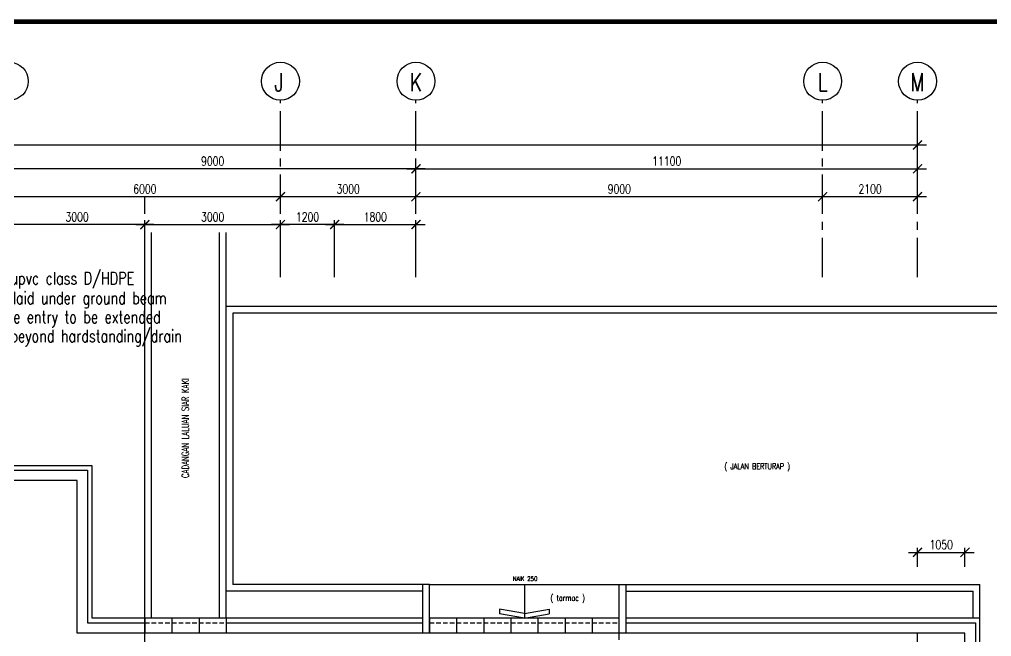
# Model space of a CAD drawing. Header units: millimetres. Extents: x 1824 to 81424, y 1027 to 57127.
# Drawn here: x 44933 to 66447, y 43473 to 57127 of the extents above; entities that cross this region are included whole.
import ezdxf
from ezdxf.enums import TextEntityAlignment as Align

# ---------------------------------------------------------------- set-up
doc = ezdxf.new("R2010")
doc.units = ezdxf.units.MM
for name, pattern in [('CENTER', [2, 1.25, -0.25, 0.25, -0.25]), ('DASHED2', [0.375, 0.25, -0.125]), ('HIDDEN', [0.375, 0.25, -0.125])]:
    doc.linetypes.add(name, pattern=pattern)
for name, color, linetype in [('A-ARR', 4, 'Continuous'), ('A-BUBLE', 8, 'Continuous'), ('A-BUBLETEXT', 7, 'Continuous'), ('A-DIM100', 4, 'Continuous'), ('A-DRAIN', 9, 'Continuous'), ('A-FLR SYM', 13, 'Continuous'), ('A-JALAN', 11, 'Continuous'), ('A-NOTE', 2, 'Continuous'), ('A-RAIL', 2, 'Continuous'), ('A-STAIRH', 8, 'HIDDEN'), ('A-SYM LANTAI', 13, 'Continuous'), ('Grid', 8, 'CENTER')]:
    doc.layers.add(name, color=color, linetype=linetype)
doc.styles.add('ROMANS', font='romans.shx', dxfattribs={"width": 0.75, "height": 200})
doc.styles.add('STYLE2', font='romans.shx', dxfattribs={"width": 0.75, "height": 1000})
doc.dimstyles.new('DIM 100', dxfattribs={"dimtxt": 200, "dimasz": 200, "dimexe": 100, "dimexo": 70, "dimgap": 70, "dimtad": 1, "dimtoh": 1, "dimdec": 0, "dimzin": 0, "dimdsep": 46, "dimtxsty": 'ROMANS', "dimblk": 'ARCHTICK', "dimcen": 0.09, "dimdle": 200, "dimclrd": 4, "dimclre": 4, "dimclrt": 2, "dimadec": 0, "dimazin": 0, "dimtfac": 1, "dimtdec": 0, "dimtmove": 1, "dimatfit": 3, "dimfxl": 1, "dimtzin": 0, "dimarcsym": 0})

# ---------------------------------------------------------------- blocks, each defined once
blk = doc.blocks.new('_ArchTick')
at = {"color": 0, "linetype": 'ByBlock', "const_width": 0.15}
blk.add_lwpolyline([(-0.5, -0.5), (0.5, 0.5)], dxfattribs=at)
blk = doc.blocks.new('*D37')
at = {"layer": 'A-DIM100', "color": 4, "lineweight": -2, "transparency": 16777216}
for p, q in [((50909, 53205), (44509, 53205)), ((44709, 52888), (44709, 53305)), ((50709, 52888), (50709, 53305))]:
    blk.add_line(p, q, dxfattribs=at)
at = {"layer": 'DEFPOINTS', "color": 0, "transparency": 16777216}
for p in [(44709, 53205), (44709, 52818), (50709, 52818)]:
    blk.add_point(p, dxfattribs=at)
at = {"layer": 'A-DIM100', "color": 4, "lineweight": -2, "transparency": 16777216, "xscale": 200, "yscale": 200, "zscale": 200, "rotation": 180}
blk.add_blockref('_ArchTick', (44709, 53205), dxfattribs=at)
at = {"layer": 'A-DIM100', "color": 4, "lineweight": -2, "transparency": 16777216, "xscale": 200, "yscale": 200, "zscale": 200}
blk.add_blockref('_ArchTick', (50709, 53205), dxfattribs=at)
at = {"layer": 'A-DIM100', "color": 2, "transparency": 16777216, "insert": (47709, 53375), "char_height": 200, "attachment_point": 5, "style": 'ROMANS'}
blk.add_mtext('6000', dxfattribs=at)
blk = doc.blocks.new('*D38')
at = {"layer": 'A-DIM100', "color": 4, "lineweight": -2, "transparency": 16777216}
for p, q in [((53909, 53205), (50509, 53205)), ((50709, 52888), (50709, 53305)), ((53709, 52888), (53709, 53305))]:
    blk.add_line(p, q, dxfattribs=at)
at = {"layer": 'DEFPOINTS', "color": 0, "transparency": 16777216}
for p in [(50709, 53205), (50709, 52818), (53709, 52818)]:
    blk.add_point(p, dxfattribs=at)
at = {"layer": 'A-DIM100', "color": 4, "lineweight": -2, "transparency": 16777216, "xscale": 200, "yscale": 200, "zscale": 200, "rotation": 180}
blk.add_blockref('_ArchTick', (50709, 53205), dxfattribs=at)
at = {"layer": 'A-DIM100', "color": 4, "lineweight": -2, "transparency": 16777216, "xscale": 200, "yscale": 200, "zscale": 200}
blk.add_blockref('_ArchTick', (53709, 53205), dxfattribs=at)
at = {"layer": 'A-DIM100', "color": 2, "transparency": 16777216, "insert": (52209, 53375), "char_height": 200, "attachment_point": 5, "style": 'ROMANS'}
blk.add_mtext('3000', dxfattribs=at)
blk = doc.blocks.new('*D39')
at = {"layer": 'A-DIM100', "color": 4, "lineweight": -2, "transparency": 16777216}
for p, q in [((62909, 53205), (53509, 53205)), ((53709, 52888), (53709, 53305)), ((62709, 52888), (62709, 53305))]:
    blk.add_line(p, q, dxfattribs=at)
at = {"layer": 'DEFPOINTS', "color": 0, "transparency": 16777216}
for p in [(53709, 53205), (53709, 52818), (62709, 52818)]:
    blk.add_point(p, dxfattribs=at)
at = {"layer": 'A-DIM100', "color": 4, "lineweight": -2, "transparency": 16777216, "xscale": 200, "yscale": 200, "zscale": 200, "rotation": 180}
blk.add_blockref('_ArchTick', (53709, 53205), dxfattribs=at)
at = {"layer": 'A-DIM100', "color": 4, "lineweight": -2, "transparency": 16777216, "xscale": 200, "yscale": 200, "zscale": 200}
blk.add_blockref('_ArchTick', (62709, 53205), dxfattribs=at)
at = {"layer": 'A-DIM100', "color": 2, "transparency": 16777216, "insert": (58209, 53375), "char_height": 200, "attachment_point": 5, "style": 'ROMANS'}
blk.add_mtext('9000', dxfattribs=at)
blk = doc.blocks.new('*D40')
at = {"layer": 'A-DIM100', "color": 4, "lineweight": -2, "transparency": 16777216}
for p, q in [((65009, 53205), (62509, 53205)), ((62709, 52888), (62709, 53305)), ((64809, 52888), (64809, 53305))]:
    blk.add_line(p, q, dxfattribs=at)
at = {"layer": 'DEFPOINTS', "color": 0, "transparency": 16777216}
for p in [(62709, 53205), (62709, 52818), (64809, 52818)]:
    blk.add_point(p, dxfattribs=at)
at = {"layer": 'A-DIM100', "color": 4, "lineweight": -2, "transparency": 16777216, "xscale": 200, "yscale": 200, "zscale": 200, "rotation": 180}
blk.add_blockref('_ArchTick', (62709, 53205), dxfattribs=at)
at = {"layer": 'A-DIM100', "color": 4, "lineweight": -2, "transparency": 16777216, "xscale": 200, "yscale": 200, "zscale": 200}
blk.add_blockref('_ArchTick', (64809, 53205), dxfattribs=at)
at = {"layer": 'A-DIM100', "color": 2, "transparency": 16777216, "insert": (63759, 53375), "char_height": 200, "attachment_point": 5, "style": 'ROMANS'}
blk.add_mtext('2100', dxfattribs=at)
blk = doc.blocks.new('*D41')
at = {"layer": 'A-DIM100', "color": 4, "lineweight": -2, "transparency": 16777216}
for p, q in [((8709, 54034), (8709, 54451)), ((64809, 54034), (64809, 54451)), ((8509, 54351), (65009, 54351))]:
    blk.add_line(p, q, dxfattribs=at)
at = {"layer": 'DEFPOINTS', "color": 0, "transparency": 16777216}
for p in [(64809, 54351), (8709, 53964), (64809, 53964)]:
    blk.add_point(p, dxfattribs=at)
at = {"layer": 'A-DIM100', "color": 4, "lineweight": -2, "transparency": 16777216, "xscale": 200, "yscale": 200, "zscale": 200, "rotation": 180}
blk.add_blockref('_ArchTick', (8709, 54351), dxfattribs=at)
at = {"layer": 'A-DIM100', "color": 4, "lineweight": -2, "transparency": 16777216, "xscale": 200, "yscale": 200, "zscale": 200}
blk.add_blockref('_ArchTick', (64809, 54351), dxfattribs=at)
at = {"layer": 'A-DIM100', "color": 2, "transparency": 16777216, "insert": (36759, 54521), "char_height": 200, "attachment_point": 5, "style": 'ROMANS'}
blk.add_mtext('56100', dxfattribs=at)
blk = doc.blocks.new('*D71')
at = {"layer": 'A-DIM100', "color": 4, "lineweight": -2, "transparency": 16777216}
for p, q in [((53909, 53822), (44509, 53822)), ((44709, 53505), (44709, 53922)), ((53709, 53505), (53709, 53922))]:
    blk.add_line(p, q, dxfattribs=at)
at = {"layer": 'DEFPOINTS', "color": 0, "transparency": 16777216}
for p in [(44709, 53822), (44709, 53435), (53709, 53435)]:
    blk.add_point(p, dxfattribs=at)
at = {"layer": 'A-DIM100', "color": 4, "lineweight": -2, "transparency": 16777216, "xscale": 200, "yscale": 200, "zscale": 200, "rotation": 180}
blk.add_blockref('_ArchTick', (44709, 53822), dxfattribs=at)
at = {"layer": 'A-DIM100', "color": 4, "lineweight": -2, "transparency": 16777216, "xscale": 200, "yscale": 200, "zscale": 200}
blk.add_blockref('_ArchTick', (53709, 53822), dxfattribs=at)
at = {"layer": 'A-DIM100', "color": 2, "transparency": 16777216, "insert": (49209, 53992), "char_height": 200, "attachment_point": 5, "style": 'ROMANS'}
blk.add_mtext('9000', dxfattribs=at)
blk = doc.blocks.new('*D72')
at = {"layer": 'A-DIM100', "color": 4, "lineweight": -2, "transparency": 16777216}
for p, q in [((53509, 53822), (65009, 53822)), ((53709, 53505), (53709, 53922)), ((64809, 53505), (64809, 53922))]:
    blk.add_line(p, q, dxfattribs=at)
at = {"layer": 'DEFPOINTS', "color": 0, "transparency": 16777216}
for p in [(64809, 53822), (53709, 53435), (64809, 53435)]:
    blk.add_point(p, dxfattribs=at)
at = {"layer": 'A-DIM100', "color": 4, "lineweight": -2, "transparency": 16777216, "xscale": 200, "yscale": 200, "zscale": 200, "rotation": 180}
blk.add_blockref('_ArchTick', (53709, 53822), dxfattribs=at)
at = {"layer": 'A-DIM100', "color": 4, "lineweight": -2, "transparency": 16777216, "xscale": 200, "yscale": 200, "zscale": 200}
blk.add_blockref('_ArchTick', (64809, 53822), dxfattribs=at)
at = {"layer": 'A-DIM100', "color": 2, "transparency": 16777216, "insert": (59259, 53992), "char_height": 200, "attachment_point": 5, "style": 'ROMANS'}
blk.add_mtext('11100', dxfattribs=at)
blk = doc.blocks.new('*D73')
at = {"layer": 'A-DIM100', "color": 4, "lineweight": -2, "transparency": 16777216}
for p, q in [((47909, 52588), (44509, 52588)), ((44709, 52271), (44709, 52688)), ((47709, 52271), (47709, 52688))]:
    blk.add_line(p, q, dxfattribs=at)
at = {"layer": 'DEFPOINTS', "color": 0, "transparency": 16777216}
for p in [(44709, 52588), (44709, 52201), (47709, 52201)]:
    blk.add_point(p, dxfattribs=at)
at = {"layer": 'A-DIM100', "color": 4, "lineweight": -2, "transparency": 16777216, "xscale": 200, "yscale": 200, "zscale": 200, "rotation": 180}
blk.add_blockref('_ArchTick', (44709, 52588), dxfattribs=at)
at = {"layer": 'A-DIM100', "color": 4, "lineweight": -2, "transparency": 16777216, "xscale": 200, "yscale": 200, "zscale": 200}
blk.add_blockref('_ArchTick', (47709, 52588), dxfattribs=at)
at = {"layer": 'A-DIM100', "color": 2, "transparency": 16777216, "insert": (46209, 52758), "char_height": 200, "attachment_point": 5, "style": 'ROMANS'}
blk.add_mtext('3000', dxfattribs=at)
blk = doc.blocks.new('*D74')
at = {"layer": 'A-DIM100', "color": 4, "lineweight": -2, "transparency": 16777216}
for p, q in [((47509, 52588), (50909, 52588)), ((47709, 52271), (47709, 52688)), ((50709, 52271), (50709, 52688))]:
    blk.add_line(p, q, dxfattribs=at)
at = {"layer": 'DEFPOINTS', "color": 0, "transparency": 16777216}
for p in [(50709, 52588), (47709, 52201), (50709, 52201)]:
    blk.add_point(p, dxfattribs=at)
at = {"layer": 'A-DIM100', "color": 4, "lineweight": -2, "transparency": 16777216, "xscale": 200, "yscale": 200, "zscale": 200, "rotation": 180}
blk.add_blockref('_ArchTick', (47709, 52588), dxfattribs=at)
at = {"layer": 'A-DIM100', "color": 4, "lineweight": -2, "transparency": 16777216, "xscale": 200, "yscale": 200, "zscale": 200}
blk.add_blockref('_ArchTick', (50709, 52588), dxfattribs=at)
at = {"layer": 'A-DIM100', "color": 2, "transparency": 16777216, "insert": (49209, 52758), "char_height": 200, "attachment_point": 5, "style": 'ROMANS'}
blk.add_mtext('3000', dxfattribs=at)
blk = doc.blocks.new('*D78')
at = {"layer": 'A-DIM100', "color": 4, "lineweight": -2, "transparency": 16777216}
for p, q in [((52109, 52588), (50509, 52588)), ((50709, 52271), (50709, 52688)), ((51909, 52271), (51909, 52688))]:
    blk.add_line(p, q, dxfattribs=at)
at = {"layer": 'DEFPOINTS', "color": 0, "transparency": 16777216}
for p in [(50709, 52588), (50709, 52201), (51909, 52201)]:
    blk.add_point(p, dxfattribs=at)
at = {"layer": 'A-DIM100', "color": 4, "lineweight": -2, "transparency": 16777216, "xscale": 200, "yscale": 200, "zscale": 200, "rotation": 180}
blk.add_blockref('_ArchTick', (50709, 52588), dxfattribs=at)
at = {"layer": 'A-DIM100', "color": 4, "lineweight": -2, "transparency": 16777216, "xscale": 200, "yscale": 200, "zscale": 200}
blk.add_blockref('_ArchTick', (51909, 52588), dxfattribs=at)
at = {"layer": 'A-DIM100', "color": 2, "transparency": 16777216, "insert": (51309, 52758), "char_height": 200, "attachment_point": 5, "style": 'ROMANS'}
blk.add_mtext('1200', dxfattribs=at)
blk = doc.blocks.new('*D79')
at = {"layer": 'A-DIM100', "color": 4, "lineweight": -2, "transparency": 16777216}
for p, q in [((51709, 52588), (53909, 52588)), ((51909, 52271), (51909, 52688)), ((53709, 52271), (53709, 52688))]:
    blk.add_line(p, q, dxfattribs=at)
at = {"layer": 'DEFPOINTS', "color": 0, "transparency": 16777216}
for p in [(53709, 52588), (51909, 52201), (53709, 52201)]:
    blk.add_point(p, dxfattribs=at)
at = {"layer": 'A-DIM100', "color": 4, "lineweight": -2, "transparency": 16777216, "xscale": 200, "yscale": 200, "zscale": 200, "rotation": 180}
blk.add_blockref('_ArchTick', (51909, 52588), dxfattribs=at)
at = {"layer": 'A-DIM100', "color": 4, "lineweight": -2, "transparency": 16777216, "xscale": 200, "yscale": 200, "zscale": 200}
blk.add_blockref('_ArchTick', (53709, 52588), dxfattribs=at)
at = {"layer": 'A-DIM100', "color": 2, "transparency": 16777216, "insert": (52809, 52758), "char_height": 200, "attachment_point": 5, "style": 'ROMANS'}
blk.add_mtext('1800', dxfattribs=at)
blk = doc.blocks.new('*D88')
at = {"layer": 'A-DIM100', "color": 4, "lineweight": -2, "transparency": 16777216}
for p, q in [((64809, 45019), (64809, 45436)), ((65859, 45019), (65859, 45436)), ((64609, 45336), (66059, 45336))]:
    blk.add_line(p, q, dxfattribs=at)
at = {"layer": 'DEFPOINTS', "color": 0, "transparency": 16777216}
for p in [(65859, 45336), (64809, 44949), (65859, 44949)]:
    blk.add_point(p, dxfattribs=at)
at = {"layer": 'A-DIM100', "color": 4, "lineweight": -2, "transparency": 16777216, "xscale": 200, "yscale": 200, "zscale": 200, "rotation": 180}
blk.add_blockref('_ArchTick', (64809, 45336), dxfattribs=at)
at = {"layer": 'A-DIM100', "color": 4, "lineweight": -2, "transparency": 16777216, "xscale": 200, "yscale": 200, "zscale": 200}
blk.add_blockref('_ArchTick', (65859, 45336), dxfattribs=at)
at = {"layer": 'A-DIM100', "color": 2, "transparency": 16777216, "insert": (65334, 45506), "char_height": 200, "attachment_point": 5, "style": 'ROMANS'}
blk.add_mtext('1050', dxfattribs=at)

msp = doc.modelspace()

# ---------------------------------------------------------------- linework, layer by layer
at = {"color": 8}
for p, q in [((47709, 43877.9), (47709, 43547.9)), ((48309, 43877.9), (48309, 43547.9)), ((48909, 43877.9), (48909, 43547.9)), ((49509, 43877.9), (49509, 43547.9)), ((54009, 43877.9), (54009, 43547.9)), ((54609, 43877.9), (54609, 43547.9)), ((55209, 43877.9), (55209, 43547.9)), ((55809, 43877.9), (55809, 43547.9)), ((56409, 43877.9), (56409, 43547.9)), ((57009, 43877.9), (57009, 43547.9)), ((57609, 43877.9), (57609, 43547.9)), ((58209, 43547.9), (58209, 43877.9))]:
    msp.add_line(p, q, dxfattribs=at)
at = {"color": 7}
msp.add_lwpolyline([(1874.4, 57077.1, 100, 100, 0), (81374.4, 57077.1, 100, 100, 0)], format="xyseb", dxfattribs=at)
at = {"layer": 'A-ARR', "color": 8}
for p, q in [((56109, 44627.9), (56109, 43877.9)), ((56109, 43980.2), (55558.4, 44080)), ((55558.4, 44080), (55558.4, 43977.7)), ((56109, 43877.9), (55558.4, 43977.7)), ((56109, 43980.2), (56659.7, 44080)), ((56109, 43877.9), (56659.7, 43977.7)), ((56659.7, 44080), (56659.7, 43977.7))]:
    msp.add_line(p, q, dxfattribs=at)
at = {"layer": 'A-BUBLE'}
for centre in [(44709, 55759.4), (50709, 55759.4), (53709, 55759.4), (53709, 55759.4), (62709, 55759.4), (64809, 55759.4)]:
    msp.add_circle(centre, 420, dxfattribs=at)
at = {"layer": 'A-DRAIN', "color": 8, "linetype": 'Continuous', "ltscale": 1000}
for p, q in [((46539, 47252.9), (20379, 47252.9)), ((43134, 47152.9), (46439, 47152.9)), ((46439, 47152.9), (46439, 43777.9)), ((46539, 43877.9), (46539, 47252.9)), ((46209, 46922.9), (20709, 46922.9)), ((46209, 43547.9), (46209, 46922.9)), ((54009, 44627.9), (58209, 44627.9)), ((46439, 43777.9), (47709, 43777.9)), ((53859, 43877.9), (46539, 43877.9)), ((49509, 43777.9), (53859, 43777.9)), ((58209, 43877.9), (54009, 43877.9)), ((66189, 43877.9), (58359, 43877.9)), ((58359, 43777.9), (66089, 43777.9)), ((66089, 43777.9), (66089, 39122.9)), ((66189, 39122.9), (66189, 43877.9)), ((53859, 43547.9), (46209, 43547.9)), ((58209, 43547.9), (54009, 43547.9)), ((65859, 43547.9), (64809, 43547.9)), ((65859, 39122.9), (65859, 43547.9))]:
    msp.add_line(p, q, dxfattribs=at)
at = {"layer": 'A-JALAN', "color": 8}
for p, q in [((47709, 43877.9), (47709, 52411.3)), ((47859, 43877.9), (47859, 52411.3)), ((49359, 43877.9), (49359, 52411.3)), ((49509, 50777.9), (49509, 52411.3)), ((49509, 43877.9), (49509, 50777.9)), ((68700.6, 50777.9), (49509, 50777.9)), ((68700.6, 50627.9), (49659, 50627.9)), ((49659, 50627.9), (49659, 44627.9)), ((54009, 44627.9), (49659, 44627.9)), ((53859, 43547.9), (53859, 44627.9)), ((54009, 43547.9), (54009, 44627.9)), ((58209, 44627.9), (66189, 44627.9)), ((58209, 43547.9), (58209, 44627.9)), ((58359, 43547.9), (58359, 44627.9)), ((66189, 43877.9), (66189, 44627.9)), ((53859, 44477.9), (49509, 44477.9)), ((58359, 44477.9), (66039, 44477.9)), ((66039, 43877.9), (66039, 44477.9)), ((54009, 43547.9), (53859, 43547.9))]:
    msp.add_line(p, q, dxfattribs=at)
at = {"layer": 'A-RAIL', "color": 8}
for p, q in [((64809, 43547.9), (58209, 43547.9)), ((58209, 43397.9), (58209, 43547.9)), ((64809, 41072.9), (64809, 43547.9))]:
    msp.add_line(p, q, dxfattribs=at)
at = {"layer": 'A-STAIRH', "color": 8, "linetype": 'DASHED2', "ltscale": 400}
for p, q in [((47709, 43777.9), (49509, 43777.9)), ((54009, 43777.9), (58209, 43777.9))]:
    msp.add_line(p, q, dxfattribs=at)
at = {"layer": 'Grid', "ltscale": 700}
for p, q in [((50709, 51423.3), (50709, 55339.4)), ((53709, 51423.3), (53709, 55339.4)), ((62709, 51423.3), (62709, 55339.4)), ((64809, 51423.3), (64809, 55339.4)), ((51909, 51423.3), (51909, 52688.1))]:
    msp.add_line(p, q, dxfattribs=at)
at = {"layer": 'Grid', "color": 8, "ltscale": 700}
msp.add_line((47709, 34622.9), (47709, 53205.3), dxfattribs=at)

# ---------------------------------------------------------------- texts
at = {"layer": 'A-BUBLETEXT', "color": 3, "style": 'STYLE2', "width": 0.75}
for s, p in [('J', (50676.6, 55539.2)), ('K', (53709, 55539.2)), ('L', (62709, 55539.2)), ('M', (64809, 55539.2))]:
    msp.add_text(s, height=400, dxfattribs=at).set_placement(p, align=Align.CENTER)
at = {"layer": 'A-FLR SYM', "color": 8, "style": 'ROMANS', "width": 0.75}
msp.add_text('CADANGAN LALUAN SIAR KAKI', height=150, rotation=90, dxfattribs=at).set_placement((48678.8, 46981.2))
for s, p in [('( JALAN BERTURAP )', (60536.1, 47173.5)), ('( tarmac )', (56686.1, 44260.7))]:
    msp.add_text(s, height=131.25, dxfattribs=at).set_placement(p)
at = {"layer": 'A-NOTE', "color": 8, "linetype": 'Continuous', "ltscale": 500, "style": 'ROMANS', "width": 0.75}
msp.add_text('NAIK 250', height=100, dxfattribs=at).set_placement((55851.9, 44703))
at = {"layer": 'A-SYM LANTAI', "color": 2, "style": 'ROMANS', "width": 0.75}
for s, p in [('2 nos.150mm %%C upvc class D/HDPE ', (42310.3, 51262.3)), ('PN10 pipe to be laid under ground beam', (42310.3, 50827.6)), ('for electrical cable entry to be extended ', (42310.3, 50406.1)), ('at least 600mm beyond hardstanding/drain', (42310.3, 49984.7))]:
    msp.add_text(s, height=275.928, dxfattribs=at).set_placement(p)

# ---------------------------------------------------------------- dimensions: what is measured, and where the dimension line sits
at = {"layer": 'A-DIM100'}
for base, p1, p2, picture, middle in [((64809, 54351.2), (8709, 53964.1), (64809, 53964.1), '*D41', (36759, 54521.2)), ((64809, 53822.4), (53709, 53435.4), (64809, 53435.4), '*D72', (59259, 53992.4)), ((50709, 52588.1), (47709, 52201.1), (50709, 52201.1), '*D74', (49209, 52758.1)), ((53709, 52588.1), (51909, 52201.1), (53709, 52201.1), '*D79', (52809, 52758.1)), ((65859, 45335.9), (64809, 44948.8), (65859, 44948.8), '*D88', (65334, 45505.9))]:
    dim = msp.add_linear_dim(base=base, p1=p1, p2=p2, dimstyle='DIM 100', dxfattribs=at)
    dim.commit()
    dim.dimension.update_dxf_attribs({"geometry": picture, "text_midpoint": middle})
for base, p1, p2, picture, middle in [((44709, 53822.4), (53709, 53435.4), (44709, 53435.4), '*D71', (49209, 53992.4)), ((44709, 53205.3), (50709, 52818.2), (44709, 52818.2), '*D37', (47709, 53375.3)), ((50709, 53205.3), (53709, 52818.2), (50709, 52818.2), '*D38', (52209, 53375.3)), ((53709, 53205.3), (62709, 52818.2), (53709, 52818.2), '*D39', (58209, 53375.3)), ((62709, 53205.3), (64809, 52818.2), (62709, 52818.2), '*D40', (63759, 53375.3)), ((44709, 52588.1), (47709, 52201.1), (44709, 52201.1), '*D73', (46209, 52758.1)), ((50709, 52588.1), (51909, 52201.1), (50709, 52201.1), '*D78', (51309, 52758.1))]:
    dim = msp.add_linear_dim(base=base, p1=p1, p2=p2, angle=180, dimstyle='DIM 100', dxfattribs=at)
    dim.commit()
    dim.dimension.update_dxf_attribs({"geometry": picture, "text_midpoint": middle})

doc.saveas('drawing.dxf')
